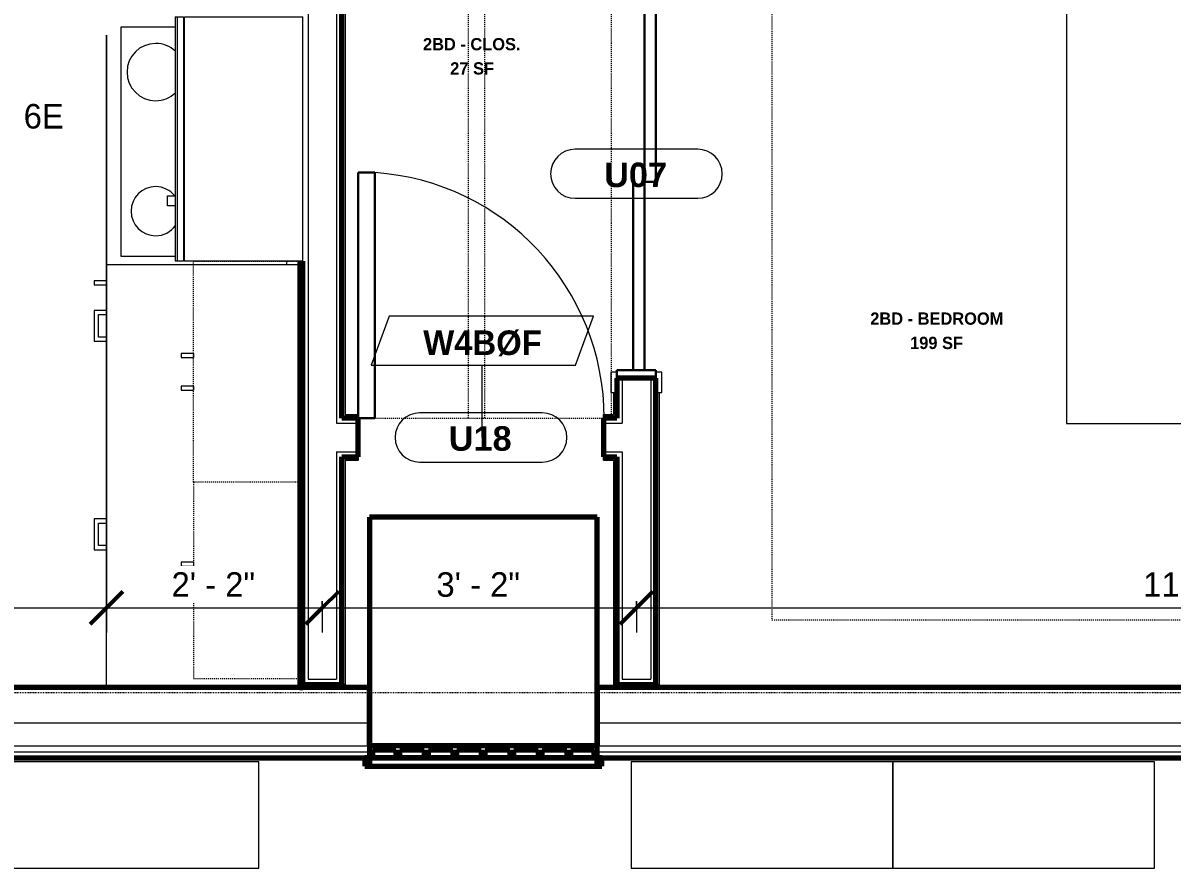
# Model space of a CAD drawing. Header units: inches. Extents: x -3862 to -1699, y -13 to 10420.
# Drawn here: x -3550.5 to -3410, y 9995.6 to 10098.9 of the extents above; entities that cross this region are included whole.
import ezdxf

# ---------------------------------------------------------------- set-up
doc = ezdxf.new("R2010")
doc.units = ezdxf.units.IN
doc.header["$MEASUREMENT"] = 0
for name, pattern in [('Dash', [0.25, 0.125, -0.125]), ('Dash 3_32_', [0.1875, 0.09375, -0.09375]), ('Double Dash 3_8_', [1, 0.375, -0.125, 0.125, -0.125, 0.125, -0.125])]:
    doc.linetypes.add(name, pattern=pattern)
for name, color, linetype, lineweight in [('0-1', 7, 'Continuous', 5), ('0-2', 50, 'Continuous', 9), ('0-3', 10, 'Double Dash 3_8_', 30), ('A-ANNO-DIMS', 211, 'Continuous', 9), ('A-ANNO-DIMS-32', 211, 'Continuous', 9), ('A-AREA-IDEN', 2, 'Continuous', 9), ('A-DETL-1', 90, 'Dash 3_32_', 18), ('A-DOOR', 31, 'Continuous', 18), ('A-DOOR-3', 31, 'Continuous', 9), ('A-DOOR-4', 31, 'Continuous', 30), ('A-DOOR-FRAM-3', 31, 'Continuous', 30), ('A-DOOR-IDEN', 31, 'Continuous', 9), ('A-GENM-1', 7, 'Continuous', 70), ('A-WALL', 113, 'Continuous', 18), ('A-WALL-1', 7, 'Continuous', 70), ('A-WALL-2', 250, 'Continuous', 18), ('A-WALL-3', 113, 'Continuous', 70), ('A-WALL-IDEN', 211, 'Continuous', 9), ('C-PROP-LINE-1', 10, 'Double Dash 3_8_', 30), ('E-ELEC-EQPM-1', 50, 'Continuous', 9), ('G-ANNO-SYMB', 111, 'Continuous', 9), ('I-FURN', 30, 'Continuous', 9), ('I-FURN-HDLN', 30, 'Dash', 9), ('Q-CASE', 31, 'Continuous', 9), ('Q-CASE-1', 31, 'Dash', 9), ('Q-CASE-HDLN', 31, 'Dash', 9), ('Q-SPCQ', 91, 'Continuous', 9)]:
    doc.layers.add(name, color=color, linetype=linetype, lineweight=lineweight)
doc.styles.add('Arial_B', font='arialbd.ttf', dxfattribs={"height": 3})
doc.styles.add('Century Gothic', font='ufonts.com_century-gothic.ttf', dxfattribs={"height": 3})
doc.styles.add('Century Gothic_B', font='GOTHICB.TTF', dxfattribs={"height": 3})
doc.styles.add('Century Gothic_B_1', font='GOTHICB.TTF', dxfattribs={"height": 1.5})
doc.dimstyles.new('OD_1__HACK_2', dxfattribs={"dimscale": 12, "dimtxt": 3.132505, "dimasz": 0.333333, "dimexe": 0.25, "dimexo": 0.166667, "dimgap": 0.041667, "dimtad": 1, "dimdec": 0, "dimzin": 3, "dimdsep": 46, "dimlunit": 4, "dimtxsty": 'Century Gothic', "dimblk1": 'OBLIQUE', "dimblk2": 'OBLIQUE', "dimsah": 1, "dimcen": 0.09, "dimdle": 0.25, "dimazin": 0, "dimtfac": 1, "dimtdec": 4, "dimtix": 1, "dimtmove": 0, "dimatfit": 3, "dimfxl": 1, "dimtvp": 1, "dimtfill": 1, "dimfrac": 2, "dimtolj": 1, "dimtzin": 0, "dimarcsym": 2})

# ---------------------------------------------------------------- blocks, each defined once
blk = doc.blocks.new('V-Series_EWC4_SPVU_RFA_2015 - 1ST FLOOR-2484708-1ST FLOOR - 2BD D - ADA TYPE B')
at = {"layer": 'A-GENM-1'}
for p, q in [((-3480.25, 10038.53), (-3508.12, 10038.53)), ((-3508.12, 10038.53), (-3508.12, 10009.09)), ((-3480.25, 10009.09), (-3480.25, 10038.53)), ((-3508.12, 10009.09), (-3508.69, 10009.09)), ((-3508.69, 10009.09), (-3508.69, 10008.09)), ((-3480.25, 10009.09), (-3508.12, 10009.09)), ((-3508.12, 10009.09), (-3508.12, 10008.09)), ((-3508.12, 10008.09), (-3508.12, 10009.09)), ((-3508.12, 10009.09), (-3507.69, 10009.09)), ((-3507.69, 10009.09), (-3507.69, 10010.09)), ((-3507.69, 10010.09), (-3504.89, 10010.09)), ((-3504.89, 10010.09), (-3504.89, 10009.09)), ((-3504.89, 10009.09), (-3504.39, 10009.09)), ((-3504.39, 10009.09), (-3504.39, 10010.09)), ((-3504.39, 10010.09), (-3501.4, 10010.09)), ((-3501.4, 10010.09), (-3501.4, 10009.09)), ((-3501.4, 10009.09), (-3500.9, 10009.09)), ((-3500.9, 10009.09), (-3500.9, 10010.09)), ((-3500.9, 10010.09), (-3497.92, 10010.09)), ((-3497.92, 10010.09), (-3497.92, 10009.09)), ((-3497.92, 10009.09), (-3497.42, 10009.09)), ((-3497.42, 10009.09), (-3497.42, 10010.09)), ((-3497.42, 10010.09), (-3494.44, 10010.09)), ((-3494.44, 10010.09), (-3494.44, 10009.09)), ((-3494.44, 10009.09), (-3493.94, 10009.09)), ((-3493.94, 10009.09), (-3493.94, 10010.09)), ((-3493.94, 10010.09), (-3490.95, 10010.09)), ((-3490.95, 10010.09), (-3490.95, 10009.09)), ((-3490.95, 10009.09), (-3490.45, 10009.09)), ((-3490.45, 10009.09), (-3490.45, 10010.09)), ((-3490.45, 10010.09), (-3487.47, 10010.09)), ((-3487.47, 10010.09), (-3487.47, 10009.09)), ((-3487.47, 10009.09), (-3486.97, 10009.09)), ((-3486.97, 10009.09), (-3486.97, 10010.09)), ((-3486.97, 10010.09), (-3483.98, 10010.09)), ((-3483.98, 10010.09), (-3483.98, 10009.09)), ((-3483.98, 10009.09), (-3483.48, 10009.09)), ((-3483.48, 10009.09), (-3483.48, 10010.09)), ((-3483.48, 10010.09), (-3480.69, 10010.09)), ((-3480.69, 10010.09), (-3480.69, 10009.09)), ((-3480.69, 10009.09), (-3480.25, 10009.09)), ((-3480.25, 10008.09), (-3480.25, 10009.09)), ((-3479.69, 10009.09), (-3480.25, 10009.09)), ((-3480.25, 10009.09), (-3480.25, 10008.09)), ((-3479.69, 10008.09), (-3479.69, 10009.09)), ((-3508.69, 10008.09), (-3508.12, 10008.09)), ((-3508.12, 10008.09), (-3480.25, 10008.09)), ((-3480.25, 10008.09), (-3479.69, 10008.09))]:
    blk.add_line(p, q, dxfattribs=at)
blk = doc.blocks.new('262400 - Switchboards and Panelboards - Electric Panel - Generic - 262400 - Switchboards and Panelboards - Electric Panel - Generic-2842581-1ST FLOOR - 2BD D - ADA TYPE B')
at = {"layer": 'E-ELEC-EQPM-1'}
for p, q in [((32, 13), (0, 13)), ((0, 13), (0, 0)), ((32, 0), (32, 13)), ((0, 0), (32, 0))]:
    blk.add_line(p, q, dxfattribs=at)
blk = doc.blocks.new('Family - ___-2835903-1ST FLOOR - 2BD D - ADA TYPE B')
at = {"layer": 'C-PROP-LINE-1'}
blk.add_line((-3335.72, 10009.09), (-3831.82, 10009.09), dxfattribs=at)
blk = doc.blocks.new('CTR - 1st Phase - Shell_rvt-1-1ST FLOOR - 2BD D - ADA TYPE B')
at = {"layer": 'A-WALL-1'}
for p, q in [((-3508.12, 10017.71), (-3770.72, 10017.71)), ((-3508.12, 10010.59), (-3508.12, 10017.71)), ((-3405.42, 10017.71), (-3480.25, 10017.71)), ((-3480.25, 10017.71), (-3480.25, 10010.59)), ((-3480.25, 10010.59), (-3508.12, 10010.59)), ((-3681.65, 10009.09), (-3405.42, 10009.09))]:
    blk.add_line(p, q, dxfattribs=at)
at = {"layer": 'A-WALL-2'}
for p, q in [((-3769.22, 10013.4), (-3508.12, 10013.4)), ((-3480.25, 10013.4), (-3406.92, 10013.4)), ((-3769.22, 10010.59), (-3508.12, 10010.59)), ((-3480.25, 10010.59), (-3406.92, 10010.59)), ((-3769.97, 10009.84), (-3406.17, 10009.84))]:
    blk.add_line(p, q, dxfattribs=at)
at = {"layer": '0-2'}
blk.add_blockref('V-Series_EWC4_SPVU_RFA_2015 - 1ST FLOOR-2484708-1ST FLOOR - 2BD D - ADA TYPE B', (0, 0), dxfattribs=at)
at = {"layer": '0-2', "rotation": 180}
for p in [(-3521.62, 10008.64), (-3444.12, 10008.64), (-3412.12, 10008.64)]:
    blk.add_blockref('262400 - Switchboards and Panelboards - Electric Panel - Generic - 262400 - Switchboards and Panelboards - Electric Panel - Generic-2842581-1ST FLOOR - 2BD D - ADA TYPE B', p, dxfattribs=at)
at = {"layer": '0-3'}
blk.add_blockref('Family - ___-2835903-1ST FLOOR - 2BD D - ADA TYPE B', (0, 0), dxfattribs=at)
blk = doc.blocks.new('Basic Wall _ INT - W4BØF - _5_8 GYP - 2X4 WOOD_BATT_ - 5_8 GYP_ - ___-2683473-1ST FLOOR - 2BD D - ADA TYPE B')
at = {"layer": 'A-WALL'}
for p, q in [((-3516.66, 10165.37), (-3516.66, 10129.67)), ((-3516.37, 10165.79), (-3516.37, 10129.67)), ((-3516.66, 10069.79), (-3516.66, 10069.42))]:
    blk.add_line(p, q, dxfattribs=at)
blk = doc.blocks.new('Basic Wall _ INT - W4BØF - _5_8 GYP - 2X4 WOOD_BATT_ - 5_8 GYP_ - ___-2683472-1ST FLOOR - 2BD D - ADA TYPE B')
at = {"layer": 'A-WALL'}
for p, q in [((-3511.37, 10050.64), (-3511.37, 10165.79)), ((-3511.09, 10165.37), (-3511.09, 10051.05)), ((-3511.37, 10018.09), (-3511.37, 10045.89)), ((-3511.09, 10045.48), (-3511.09, 10018.09)), ((-3511.46, 10018.09), (-3511.5, 10018.09)), ((-3511.37, 10018.09), (-3511.46, 10018.09)), ((-3511.09, 10018.09), (-3511.37, 10018.09))]:
    blk.add_line(p, q, dxfattribs=at)
blk = doc.blocks.new('Basic Wall _ INT - W4BØF - _5_8 GYP - 2X4 WOOD_BATT_ - 5_8 GYP_ - ___-2683481-1ST FLOOR - 2BD D - ADA TYPE B')
at = {"layer": 'A-WALL'}
for p, q in [((-3478.26, 10175.37), (-3478.26, 10170.95)), ((-3477.97, 10175.49), (-3477.97, 10170.54)), ((-3478.26, 10165.37), (-3478.26, 10163.74)), ((-3477.97, 10165.79), (-3477.97, 10163.74)), ((-3478.26, 10110.24), (-3478.26, 10107.24)), ((-3477.97, 10110.24), (-3477.97, 10107.24)), ((-3478.26, 10053.74), (-3478.26, 10051.05)), ((-3477.97, 10053.74), (-3477.97, 10050.64)), ((-3477.97, 10045.89), (-3477.97, 10018.09)), ((-3478.26, 10045.48), (-3478.26, 10018.09)), ((-3477.97, 10018.09), (-3478.26, 10018.09)), ((-3477.89, 10018.09), (-3477.97, 10018.09)), ((-3477.85, 10018.09), (-3477.89, 10018.09))]:
    blk.add_line(p, q, dxfattribs=at)
at = {"layer": 'A-WALL', "flags": 128}
for points in [[(-3478.26, 10175.37), (-3478.14, 10175.42), (-3478.05, 10175.46), (-3477.99, 10175.49), (-3477.97, 10175.49)], [(-3477.97, 10175.49), (-3477.97, 10175.49), (-3477.96, 10175.5), (-3477.95, 10175.5), (-3477.93, 10175.51), (-3477.91, 10175.52), (-3477.89, 10175.53)]]:
    blk.add_lwpolyline(points, dxfattribs=at)
blk = doc.blocks.new('Basic Wall _ INT - W4BØF - _5_8 GYP - 2X4 WOOD_BATT_ - 5_8 GYP_ - ___-2683480-1ST FLOOR - 2BD D - ADA TYPE B')
at = {"layer": 'A-WALL'}
for p, q in [((-3472.69, 10177.68), (-3472.69, 10163.74)), ((-3472.97, 10163.74), (-3472.97, 10177.56)), ((-3472.97, 10107.24), (-3472.97, 10110.24)), ((-3472.69, 10110.24), (-3472.69, 10107.24)), ((-3472.97, 10018.09), (-3472.97, 10053.74)), ((-3472.69, 10053.74), (-3472.69, 10018.09)), ((-3473.06, 10018.09), (-3473.1, 10018.09)), ((-3472.97, 10018.09), (-3473.06, 10018.09)), ((-3472.69, 10018.09), (-3472.97, 10018.09))]:
    blk.add_line(p, q, dxfattribs=at)
at = {"layer": 'A-WALL', "flags": 128}
for points in [[(-3472.97, 10177.56), (-3472.95, 10177.57), (-3472.9, 10177.6), (-3472.8, 10177.63), (-3472.69, 10177.68)], [(-3473.06, 10177.53), (-3473.03, 10177.54), (-3473.01, 10177.55), (-3473, 10177.55), (-3472.98, 10177.56), (-3472.98, 10177.56), (-3472.97, 10177.56)]]:
    blk.add_lwpolyline(points, dxfattribs=at)
blk = doc.blocks.new('Basic Wall _ INT - W4BØF - _5_8 GYP - 2X4 WOOD_BATT_ - 5_8 GYP_ - ___-2683483-1ST FLOOR - 2BD D - ADA TYPE B')
at = {"layer": 'A-WALL'}
for p, q in [((-3511.5, 10045.76), (-3509.47, 10045.76)), ((-3509.47, 10045.89), (-3509.47, 10045.85)), ((-3509.47, 10045.85), (-3509.47, 10045.76)), ((-3509.47, 10045.76), (-3509.47, 10045.48)), ((-3479.47, 10045.85), (-3479.47, 10045.89)), ((-3479.47, 10045.76), (-3479.47, 10045.85)), ((-3479.47, 10045.76), (-3477.85, 10045.76)), ((-3479.47, 10045.48), (-3479.47, 10045.76)), ((-3511.09, 10045.48), (-3509.47, 10045.48)), ((-3479.47, 10045.48), (-3478.26, 10045.48))]:
    blk.add_line(p, q, dxfattribs=at)
blk = doc.blocks.new('Basic Wall _ INT - W4BØF - _5_8 GYP - 2X4 WOOD_BATT_ - 5_8 GYP_ - ___-2683482-1ST FLOOR - 2BD D - ADA TYPE B')
at = {"layer": 'A-WALL'}
for p, q in [((-3509.47, 10050.76), (-3511.5, 10050.76)), ((-3511.09, 10051.05), (-3509.47, 10051.05)), ((-3509.47, 10051.05), (-3509.47, 10050.76)), ((-3509.47, 10050.76), (-3509.47, 10050.68)), ((-3509.47, 10050.68), (-3509.47, 10050.64)), ((-3479.47, 10050.76), (-3479.47, 10051.05)), ((-3479.47, 10051.05), (-3478.26, 10051.05)), ((-3477.85, 10050.76), (-3479.47, 10050.76)), ((-3479.47, 10050.68), (-3479.47, 10050.76)), ((-3479.47, 10050.64), (-3479.47, 10050.68))]:
    blk.add_line(p, q, dxfattribs=at)
blk = doc.blocks.new('SWING - SINGLE - FLUSH - 30_ x 70_ - MAGIC PAK DOOR - ACOUSTICAL SEAL - IN CLOSET-3199408-1ST FLOOR - 2BD D - ADA TYPE B')
at = {"layer": 'A-DOOR-3'}
blk.add_arc((15, -2.375), 30.067, 180, 266.18593, dxfattribs=at)
at = {"layer": 'A-DOOR-4'}
for p, q in [((13, -2.375), (13, -32.375)), ((15, -2.375), (13, -2.375)), ((15, -2.375), (15, -32.375)), ((15, -32.375), (13, -32.375))]:
    blk.add_line(p, q, dxfattribs=at)
blk = doc.blocks.new('OD_CW_Closet - OD_CW_Closet-1943764-1ST FLOOR - 2BD D - ADA TYPE B')
at = {"layer": 'Q-CASE-HDLN'}
for p, q in [((118.12, 24), (0.74, 24)), ((0.74, 24), (0.74, -9)), ((118.12, -9), (118.12, 24)), ((0.74, 8.5), (118.12, 8.5)), ((0.74, 6.5), (118.12, 6.5)), ((0.74, -9), (118.12, -9))]:
    blk.add_line(p, q, dxfattribs=at)
blk = doc.blocks.new('Range - 24_ x 30_-2320547-1ST FLOOR - 2BD D - ADA TYPE B')
at = {"layer": 'Q-SPCQ'}
blk.add_line((29.63, 22), (30, 22), dxfattribs=at)
for centre, radius, start, end in [((6.5, 6), 3.5, 81.0228, 98.9772), ((6.5, 6), 3.5, 136.4318, 180), ((6.5, 6), 3.5, 360, 43.5294), ((23.5, 6), 3, 128.5714, 180), ((23.5, 6), 3, 360, 53.8773), ((6.5, 6), 3.5, 180, 0), ((23.5, 6), 3, 180, 360)]:
    blk.add_arc(centre, radius, start, end, dxfattribs=at)
blk = doc.blocks.new('SLIDING - FLUSH - 4-0 x 6-8-3203584-1ST FLOOR - 2BD D - ADA TYPE B')
at = {"layer": 'A-DOOR-3'}
for p, q in [((-24.25, 3), (-26.75, 3)), ((-26.75, 3), (-26.75, 2.25)), ((-24.25, 2.25), (-24.25, 3)), ((24.25, 3), (24.25, 2.25)), ((26.75, 3), (24.25, 3)), ((26.75, 2.25), (26.75, 3)), ((-26.75, 2.25), (-24.25, 2.25)), ((24.25, 2.25), (26.75, 2.25)), ((-24.25, -2.5), (-26.75, -2.5)), ((-26.75, -2.5), (-26.75, -3.25)), ((-24.25, -3.25), (-24.25, -2.5)), ((26.75, -2.5), (24.25, -2.5)), ((24.25, -2.5), (24.25, -3.25)), ((26.75, -3.25), (26.75, -2.5)), ((-26.75, -3.25), (-24.25, -3.25)), ((24.25, -3.25), (26.75, -3.25))]:
    blk.add_line(p, q, dxfattribs=at)
at = {"layer": 'A-DOOR-4'}
for p, q in [((1, 2.25), (-24, 2.25)), ((-24, 2.25), (-24, 0.87)), ((1, 0.87), (1, 2.25)), ((-24, 0.87), (1, 0.87)), ((24, 0.87), (-1, 0.87)), ((-1, 0.87), (-1, -0.5)), ((24, -0.5), (24, 0.87)), ((-1, -0.5), (24, -0.5))]:
    blk.add_line(p, q, dxfattribs=at)
at = {"layer": 'A-DOOR-FRAM-3'}
for p, q in [((-24, 2.25), (-25, 2.25)), ((-25, 2.25), (-25, -2.5)), ((-24, -2.5), (-24, 2.25)), ((25, 2.25), (24, 2.25)), ((24, 2.25), (24, -2.5)), ((25, -2.5), (25, 2.25)), ((-25, -2.5), (-24, -2.5)), ((24, -2.5), (25, -2.5))]:
    blk.add_line(p, q, dxfattribs=at)
blk = doc.blocks.new('Bed-Standard - King 78_ x 80_-1242963-1ST FLOOR - 2BD D - ADA TYPE B')
at = {"layer": 'I-FURN'}
for p, q in [((-28.31, 38.12), (-28.31, -41.8)), ((49.69, -41.8), (49.69, 38.12)), ((-25.31, 36.2), (-25.31, 24.2)), ((-25.31, 36.2), (46.69, 36.2)), ((46.69, 36.2), (46.69, 24.2)), ((49.69, 24.2), (-28.31, 17.63)), ((-25.31, 24.2), (46.69, 24.2)), ((-28.31, -41.8), (49.69, -41.8))]:
    blk.add_line(p, q, dxfattribs=at)
at = {"layer": 'I-FURN-HDLN'}
for p, q in [((-64.31, 38.12), (-64.31, -77.8)), ((73.69, -77.8), (73.69, 38.12)), ((-64.31, -77.8), (73.69, -77.8))]:
    blk.add_line(p, q, dxfattribs=at)
blk = doc.blocks.new('Single Door 1 Drawer 211 - 211 Base Cabinet Single Door1 Drawer 15_-2709781-1ST FLOOR - 2BD D - ADA TYPE B')
at = {"layer": 'Q-CASE'}
for p, q in [((-1.89, 25.5), (-5.64, 25.5)), ((-5.64, 25.5), (-5.64, 24)), ((-1.89, 24), (-1.89, 25.5)), ((1.73, 25.5), (1.24, 25.5)), ((1.24, 25.5), (1.24, 24)), ((1.73, 24), (1.73, 25.5)), ((-5.14, 24), (-5.14, 25)), ((-5.14, 25), (-2.39, 25)), ((-2.39, 25), (-2.39, 24))]:
    blk.add_line(p, q, dxfattribs=at)
blk = doc.blocks.new('300 Series Wall Hung Cabinet_302 - 24_ X 36_-2573584-1ST FLOOR - 2BD D - ADA TYPE B')
at = {"layer": 'Q-CASE'}
for p, q in [((-2.25, -13.19), (-1.76, -13.19)), ((-2.25, -13.19), (-2.25, -14.69)), ((-1.76, -14.69), (-1.76, -13.19)), ((1.75, -13.19), (2.24, -13.19)), ((1.75, -13.19), (1.75, -14.69)), ((2.24, -14.69), (2.24, -13.19)), ((-2.25, -14.69), (-1.76, -14.69)), ((1.75, -14.69), (2.24, -14.69))]:
    blk.add_line(p, q, dxfattribs=at)
at = {"layer": 'Q-CASE-1'}
for p, q in [((12, -0.19), (-12, -0.19)), ((-12, -0.19), (-12, -13.19)), ((12, -13.19), (12, -0.19)), ((-12, -13.19), (12, -13.19))]:
    blk.add_line(p, q, dxfattribs=at)
blk = doc.blocks.new('Base Cabinet 3 Drawer 230 - Base Cabinet 3 Drawer 230 36_-2567957-1ST FLOOR - 2BD D - ADA TYPE B')
at = {"layer": 'Q-CASE'}
for p, q in [((-1.14, -24), (-1.14, -25.5)), ((-0.64, -25), (-0.64, -24)), ((2.11, -25), (-0.64, -25)), ((2.11, -24), (2.11, -25)), ((2.61, -25.5), (2.61, -24)), ((-1.14, -25.5), (2.61, -25.5))]:
    blk.add_line(p, q, dxfattribs=at)
blk = doc.blocks.new('300 Series Wall Hung Cabinet_302 - 27_ X 36_-2605031-1ST FLOOR - 2BD D - ADA TYPE B')
at = {"layer": 'Q-CASE'}
for p, q in [((-1.76, 14.69), (-2.25, 14.69)), ((-2.25, 14.69), (-2.25, 13.19)), ((-1.76, 13.19), (-1.76, 14.69)), ((2.24, 14.69), (1.75, 14.69)), ((1.75, 14.69), (1.75, 13.19)), ((2.24, 13.19), (2.24, 14.69)), ((-1.76, 13.19), (-2.25, 13.19)), ((2.24, 13.19), (1.75, 13.19))]:
    blk.add_line(p, q, dxfattribs=at)
at = {"layer": 'Q-CASE-1'}
for p, q in [((-13.5, 0.19), (-13.5, 13.19)), ((-13.5, 13.19), (13.5, 13.19)), ((13.5, 13.19), (13.5, 0.19)), ((13.5, 0.19), (-13.5, 0.19))]:
    blk.add_line(p, q, dxfattribs=at)
blk = doc.blocks.new('30quot_MicrowaveVent_11166 - 70cm miele oven-2322118-1ST FLOOR - 2BD D - ADA TYPE B')
at = {"layer": 'Q-CASE'}
for p, q in [((-14.2, -14.49), (-14.2, 0)), ((15.68, 0), (-14.2, 0)), ((15.68, 0), (15.68, -14.49)), ((15.68, -14.49), (-14.2, -14.49)), ((-14.2, -14.61), (15.68, -14.61)), ((-14.2, -15.39), (-14.2, -14.61)), ((-14.2, -15.6), (-14.2, -15.39)), ((-14.2, -15.39), (15.68, -15.39)), ((15.68, -14.61), (15.68, -15.39)), ((15.68, -15.39), (15.68, -15.6)), ((-14.2, -15.6), (15.68, -15.6)), ((7.69, -16.55), (7.69, -15.63)), ((7.69, -16.6), (8.88, -16.6)), ((8.88, -15.63), (8.88, -16.55))]:
    blk.add_line(p, q, dxfattribs=at)
blk = doc.blocks.new('DIMBLOCK31-1ST FLOOR - 2BD D - ADA TYPE B')
at = {"layer": 'A-ANNO-DIMS-32'}
for p, q in [((-3540.25, 10097.42), (-3540.25, 10024.44)), ((-3540.25, 10027.44), (-3540.25, 10097.42)), ((-3584.25, 10051.71), (-3584.25, 10024.44)), ((-3584.25, 10027.44), (-3584.25, 10051.71)), ((-3584.25, 10027.44), (-3540.25, 10027.44))]:
    blk.add_line(p, q, dxfattribs=at)
at = {"layer": 'A-ANNO-DIMS-32', "lineweight": 50}
for p, q in [((-3584.25, 10027.44), (-3582.25, 10029.44)), ((-3540.25, 10027.44), (-3538.25, 10029.44)), ((-3584.25, 10027.44), (-3586.25, 10025.44)), ((-3540.25, 10027.44), (-3542.25, 10025.44))]:
    blk.add_line(p, q, dxfattribs=at)
at = {"layer": 'A-ANNO-DIMS-32', "color": 0, "insert": (-3567.49, 10031.79), "char_height": 3, "width": 12.5897, "attachment_point": 1, "line_spacing_factor": 0.984502, "style": 'Century Gothic', "bg_fill": 3, "box_fill_scale": 1.25, "bg_fill_color": 256, "bg_fill_true_color": 13158600, "bg_fill_transparency": 0}
blk.add_mtext('3\' - 8"', dxfattribs=at)
blk = doc.blocks.new('_Oblique')
at = {"color": 0, "linetype": 'ByBlock', "lineweight": -2}
blk.add_line((-0.5, -0.5), (0.5, 0.5), dxfattribs=at)
blk = doc.blocks.new('DIMBLOCK32-1ST FLOOR - 2BD D - ADA TYPE B')
at = {"layer": 'A-ANNO-DIMS-32'}
for p, q in [((-3540.25, 10097.42), (-3540.25, 10024.44)), ((-3540.25, 10027.44), (-3540.25, 10097.42)), ((-3540.25, 10027.44), (-3513.87, 10027.44)), ((-3513.87, 10028.27), (-3513.87, 10024.44)), ((-3513.87, 10027.44), (-3513.87, 10028.27))]:
    blk.add_line(p, q, dxfattribs=at)
at = {"layer": 'A-ANNO-DIMS-32', "lineweight": 50}
for p, q in [((-3540.25, 10027.44), (-3538.25, 10029.44)), ((-3513.87, 10027.44), (-3511.87, 10029.44)), ((-3540.25, 10027.44), (-3542.25, 10025.44)), ((-3513.87, 10027.44), (-3515.87, 10025.44))]:
    blk.add_line(p, q, dxfattribs=at)
at = {"layer": 'A-ANNO-DIMS-32', "color": 0, "insert": (-3532.31, 10031.79), "char_height": 3, "width": 12.5897, "attachment_point": 1, "line_spacing_factor": 0.984502, "style": 'Century Gothic', "bg_fill": 3, "box_fill_scale": 1.25, "bg_fill_color": 256, "bg_fill_true_color": 13158600, "bg_fill_transparency": 0}
blk.add_mtext('2\' - 2"', dxfattribs=at)
blk = doc.blocks.new('DIMBLOCK33-1ST FLOOR - 2BD D - ADA TYPE B')
at = {"layer": 'A-ANNO-DIMS-32', "lineweight": 50}
for p, q in [((-3513.87, 10027.44), (-3511.87, 10029.44)), ((-3475.47, 10027.44), (-3473.47, 10029.44)), ((-3513.87, 10027.44), (-3515.87, 10025.44)), ((-3475.47, 10027.44), (-3477.47, 10025.44))]:
    blk.add_line(p, q, dxfattribs=at)
at = {"layer": 'A-ANNO-DIMS-32'}
for p, q in [((-3513.87, 10028.27), (-3513.87, 10024.44)), ((-3513.87, 10027.44), (-3513.87, 10028.27)), ((-3513.87, 10027.44), (-3475.47, 10027.44)), ((-3475.47, 10028.27), (-3475.47, 10024.44)), ((-3475.47, 10027.44), (-3475.47, 10028.27))]:
    blk.add_line(p, q, dxfattribs=at)
at = {"layer": 'A-ANNO-DIMS-32', "color": 0, "insert": (-3499.92, 10031.79), "char_height": 3, "width": 12.5897, "attachment_point": 1, "line_spacing_factor": 0.984502, "style": 'Century Gothic', "bg_fill": 3, "box_fill_scale": 1.25, "bg_fill_color": 256, "bg_fill_true_color": 13158600, "bg_fill_transparency": 0}
blk.add_mtext('3\' - 2"', dxfattribs=at)
blk = doc.blocks.new('DIMBLOCK34-1ST FLOOR - 2BD D - ADA TYPE B')
at = {"layer": 'A-ANNO-DIMS-32', "lineweight": 50}
for p, q in [((-3475.47, 10027.44), (-3473.47, 10029.44)), ((-3338.72, 10027.44), (-3336.72, 10029.44)), ((-3475.47, 10027.44), (-3477.47, 10025.44)), ((-3338.72, 10027.44), (-3340.72, 10025.44))]:
    blk.add_line(p, q, dxfattribs=at)
at = {"layer": 'A-ANNO-DIMS-32'}
for p, q in [((-3475.47, 10028.27), (-3475.47, 10024.44)), ((-3475.47, 10027.44), (-3475.47, 10028.27)), ((-3475.47, 10027.44), (-3335.72, 10027.44)), ((-3338.72, 10028.27), (-3338.72, 10024.44)), ((-3338.72, 10027.44), (-3338.72, 10028.27))]:
    blk.add_line(p, q, dxfattribs=at)
at = {"layer": 'A-ANNO-DIMS-32', "color": 0, "insert": (-3413.51, 10031.79), "char_height": 3, "width": 15.394, "attachment_point": 1, "line_spacing_factor": 0.984502, "style": 'Century Gothic', "bg_fill": 3, "box_fill_scale": 1.25, "bg_fill_color": 256, "bg_fill_true_color": 13158600, "bg_fill_transparency": 0}
blk.add_mtext('11\' - 5"', dxfattribs=at)
blk = doc.blocks.new('Door Tag - Type Mark-2601225-1ST FLOOR - 2BD D - ADA TYPE B')
at = {"layer": 'A-DOOR-IDEN'}
for p, q in [((0.234375, 0.09375), (-0.234375, 0.09375)), ((-0.234375, -0.09375), (0.234375, -0.09375))]:
    blk.add_line(p, q, dxfattribs=at)
for centre, start, end in [((-0.234375, 0), 90, 270), ((0.234375, 0), 270, 90)]:
    blk.add_arc(centre, 0.09375, start, end, dxfattribs=at)
blk = doc.blocks.new('Wall Tag - ONE-2663183-1ST FLOOR - 2BD D - ADA TYPE B')
at = {"layer": 'A-WALL-IDEN'}
for p, q in [((-0.3561, 0.0937), (-0.4244, -0.0937)), ((0.4244, 0.0937), (-0.3561, 0.0937)), ((0.3561, -0.0937), (0.4244, 0.0937)), ((-0.4244, -0.0937), (0.3561, -0.0937))]:
    blk.add_line(p, q, dxfattribs=at)

msp = doc.modelspace()

# ---------------------------------------------------------------- linework, layer by layer
at = {"layer": 'A-DETL-1'}
msp.add_line((-3823.82, 10017.09), (-3338.72, 10017.09), dxfattribs=at)
at = {"layer": 'A-WALL'}
for p, q in [((-3515.62, 10166.41), (-3515.62, 10018.71)), ((-3512.12, 10166.41), (-3512.12, 10050.01)), ((-3538.5, 10098.42), (-3538.5, 10070.42)), ((-3531.85, 10098.42), (-3538.5, 10098.42)), ((-3530.74, 10098.42), (-3530.86, 10098.42)), ((-3538.5, 10070.42), (-3531.85, 10070.42)), ((-3530.86, 10070.42), (-3530.74, 10070.42)), ((-3540.25, 10069.42), (-3516.62, 10069.42)), ((-3540.25, 10017.71), (-3540.25, 10069.42)), ((-3477.22, 10055.49), (-3477.22, 10050.01)), ((-3473.72, 10055.49), (-3473.72, 10018.71)), ((-3512.12, 10050.01), (-3509.47, 10050.01)), ((-3479.47, 10050.01), (-3477.22, 10050.01)), ((-3512.12, 10046.51), (-3512.12, 10018.71)), ((-3512.12, 10046.51), (-3509.47, 10046.51)), ((-3479.47, 10046.51), (-3477.22, 10046.51)), ((-3477.22, 10046.51), (-3477.22, 10018.71)), ((-3515.62, 10018.71), (-3512.12, 10018.71)), ((-3477.22, 10018.71), (-3473.72, 10018.71))]:
    msp.add_line(p, q, dxfattribs=at)
at = {"layer": 'A-WALL-3'}
for p, q in [((-3511.5, 10050.64), (-3511.5, 10165.79)), ((-3516.62, 10069.79), (-3516.62, 10017.71)), ((-3516.25, 10017.71), (-3516.25, 10069.79)), ((-3473.1, 10055.49), (-3477.85, 10055.49)), ((-3477.85, 10055.49), (-3477.85, 10050.64)), ((-3473.1, 10018.09), (-3473.1, 10055.49)), ((-3509.47, 10050.64), (-3511.5, 10050.64)), ((-3509.47, 10045.89), (-3509.47, 10050.64)), ((-3477.85, 10050.64), (-3479.47, 10050.64)), ((-3479.47, 10050.64), (-3479.47, 10045.89)), ((-3511.5, 10018.09), (-3511.5, 10045.89)), ((-3511.5, 10045.89), (-3509.47, 10045.89)), ((-3479.47, 10045.89), (-3477.85, 10045.89)), ((-3477.85, 10045.89), (-3477.85, 10018.09)), ((-3516.62, 10017.71), (-3516.25, 10017.71)), ((-3516.25, 10018.09), (-3511.5, 10018.09)), ((-3477.85, 10018.09), (-3473.1, 10018.09))]:
    msp.add_line(p, q, dxfattribs=at)
at = {"layer": 'A-WALL-IDEN'}
msp.add_line((-3494.31, 10048.26), (-3494.31, 10057.09), dxfattribs=at)

# ---------------------------------------------------------------- block references
at = {"layer": '0-1'}
msp.add_blockref('CTR - 1st Phase - Shell_rvt-1-1ST FLOOR - 2BD D - ADA TYPE B', (0, 0), dxfattribs=at)
at = {"layer": 'A-DOOR'}
for name, p, rotation in [('SLIDING - FLUSH - 4-0 x 6-8-3203584-1ST FLOOR - 2BD D - ADA TYPE B', (-3475.35, 10080.49), 270.0000000000038), ('SWING - SINGLE - FLUSH - 30_ x 70_ - MAGIC PAK DOOR - ACOUSTICAL SEAL - IN CLOSET-3199408-1ST FLOOR - 2BD D - ADA TYPE B', (-3494.47, 10048.26), 180)]:
    msp.add_blockref(name, p, dxfattribs=dict(at, rotation=rotation))
at = {"layer": 'A-DOOR-IDEN', "xscale": 31.99999999999999, "yscale": 31.99999999999999, "zscale": 31.99999999999999}
for p in [(-3475.47, 10080.49), (-3494.47, 10048.26)]:
    msp.add_blockref('Door Tag - Type Mark-2601225-1ST FLOOR - 2BD D - ADA TYPE B', p, dxfattribs=at)
at = {"layer": 'A-WALL'}
for name in ['Basic Wall _ INT - W4BØF - _5_8 GYP - 2X4 WOOD_BATT_ - 5_8 GYP_ - ___-2683480-1ST FLOOR - 2BD D - ADA TYPE B', 'Basic Wall _ INT - W4BØF - _5_8 GYP - 2X4 WOOD_BATT_ - 5_8 GYP_ - ___-2683481-1ST FLOOR - 2BD D - ADA TYPE B', 'Basic Wall _ INT - W4BØF - _5_8 GYP - 2X4 WOOD_BATT_ - 5_8 GYP_ - ___-2683473-1ST FLOOR - 2BD D - ADA TYPE B', 'Basic Wall _ INT - W4BØF - _5_8 GYP - 2X4 WOOD_BATT_ - 5_8 GYP_ - ___-2683472-1ST FLOOR - 2BD D - ADA TYPE B', 'Basic Wall _ INT - W4BØF - _5_8 GYP - 2X4 WOOD_BATT_ - 5_8 GYP_ - ___-2683482-1ST FLOOR - 2BD D - ADA TYPE B', 'Basic Wall _ INT - W4BØF - _5_8 GYP - 2X4 WOOD_BATT_ - 5_8 GYP_ - ___-2683483-1ST FLOOR - 2BD D - ADA TYPE B']:
    msp.add_blockref(name, (0, 0), dxfattribs=at)
at = {"layer": 'A-WALL-IDEN', "xscale": 31.99999999999999, "yscale": 31.99999999999999, "zscale": 31.99999999999999}
msp.add_blockref('Wall Tag - ONE-2663183-1ST FLOOR - 2BD D - ADA TYPE B', (-3494.31, 10060.09), dxfattribs=at)
at = {"layer": 'I-FURN', "rotation": 269.9999999999673}
msp.add_blockref('Bed-Standard - King 78_ x 80_-1242963-1ST FLOOR - 2BD D - ADA TYPE B', (-3381.09, 10099.67), dxfattribs=at)
at = {"layer": 'Q-CASE'}
for name, p, rotation in [('OD_CW_Closet - OD_CW_Closet-1943764-1ST FLOOR - 2BD D - ADA TYPE B', (-3487.5, 10049.9), 90.00000000000445), ('30quot_MicrowaveVent_11166 - 70cm miele oven-2322118-1ST FLOOR - 2BD D - ADA TYPE B', (-3516.25, 10085.47), 269.9999999999997), ('300 Series Wall Hung Cabinet_302 - 27_ X 36_-2605031-1ST FLOOR - 2BD D - ADA TYPE B', (-3516.44, 10056.29), 90), ('Single Door 1 Drawer 211 - 211 Base Cabinet Single Door1 Drawer 15_-2709781-1ST FLOOR - 2BD D - ADA TYPE B', (-3516.25, 10065.68), 90.0000000000151), ('300 Series Wall Hung Cabinet_302 - 24_ X 36_-2573584-1ST FLOOR - 2BD D - ADA TYPE B', (-3516.44, 10030.79), 270), ('Base Cabinet 3 Drawer 230 - Base Cabinet 3 Drawer 230 36_-2567957-1ST FLOOR - 2BD D - ADA TYPE B', (-3516.25, 10037.16), 269.9999999999994)]:
    msp.add_blockref(name, p, dxfattribs=dict(at, rotation=rotation))
at = {"layer": 'Q-SPCQ', "rotation": 269.9999999999992}
msp.add_blockref('Range - 24_ x 30_-2320547-1ST FLOOR - 2BD D - ADA TYPE B', (-3540.25, 10099.42), dxfattribs=at)

# ---------------------------------------------------------------- texts
at = {"layer": 'A-AREA-IDEN', "char_height": 1.5, "attachment_point": 1, "style": 'Century Gothic_B_1'}
for s, insert, width in [('2BD - CLOS.', (-3501.56, 10097.08), 13.837), ('27 SF', (-3498.23, 10094.12), 5.757), ('2BD - BEDROOM', (-3446.87, 10063.54), 18.887), ('199 SF', (-3442, 10060.57), 7.07)]:
    msp.add_mtext(s, dxfattribs=dict(at, insert=insert, width=width))
at = {"layer": 'A-DOOR-IDEN', "char_height": 3, "width": 9.393, "attachment_point": 1, "style": 'Arial_B'}
for s, insert in [('U07', (-3479.41, 10081.86)), ('U18', (-3498.41, 10049.64))]:
    msp.add_mtext(s, dxfattribs=dict(at, insert=insert))
at = {"layer": 'A-WALL-IDEN', "insert": (-3501.53, 10061.34), "char_height": 3, "width": 17.372, "attachment_point": 1, "style": 'Century Gothic_B'}
msp.add_mtext('W4BØF', dxfattribs=at)
at = {"layer": 'G-ANNO-SYMB', "insert": (-3550.39, 10089.02), "char_height": 3, "width": 5.555, "attachment_point": 1, "style": 'Century Gothic'}
msp.add_mtext('6E', dxfattribs=at)

# ---------------------------------------------------------------- next in the draw order: dimensions: what is measured, and where the dimension line sits
at = {"layer": 'A-ANNO-DIMS'}
dim = msp.add_linear_dim(base=(-3540.25, 10027.44), p1=(-3584.25, 10053.71), p2=(-3540.25, 10099.42), dimstyle='OD_1__HACK_2', override={"dimpost": '<>', "dimfxl": 63.441807}, dxfattribs=at)
dim.commit()
dim.dimension.update_dxf_attribs({"geometry": 'DIMBLOCK31-1ST FLOOR - 2BD D - ADA TYPE B', "text_midpoint": (-3562.25, 10029.52)})

# ---------------------------------------------------------------- next in the draw order: dimensions: what is measured, and where the dimension line sits
dim = msp.add_linear_dim(base=(-3513.87, 10027.44), p1=(-3540.25, 10099.42), p2=(-3513.87, 10030.27), dimstyle='OD_1__HACK_2', override={"dimpost": '<>', "dimfxl": 74.007873}, dxfattribs=at)
dim.commit()
dim.dimension.update_dxf_attribs({"geometry": 'DIMBLOCK32-1ST FLOOR - 2BD D - ADA TYPE B', "text_midpoint": (-3527.06, 10029.48)})

# ---------------------------------------------------------------- next in the draw order: dimensions: what is measured, and where the dimension line sits
dim = msp.add_linear_dim(base=(-3475.47, 10027.44), p1=(-3513.87, 10030.27), p2=(-3475.47, 10030.27), dimstyle='OD_1__HACK_2', override={"dimpost": '<>', "dimfxl": 38.4}, dxfattribs=at)
dim.commit()
dim.dimension.update_dxf_attribs({"geometry": 'DIMBLOCK33-1ST FLOOR - 2BD D - ADA TYPE B', "text_midpoint": (-3494.67, 10029.52)})

# ---------------------------------------------------------------- next in the draw order: dimensions: what is measured, and where the dimension line sits
dim = msp.add_linear_dim(base=(-3338.72, 10027.44), p1=(-3475.47, 10030.27), p2=(-3338.72, 10030.27), dimstyle='OD_1__HACK_2', override={"dimpost": '<>', "dimfxl": 136.75}, dxfattribs=at)
dim.commit()
dim.dimension.update_dxf_attribs({"geometry": 'DIMBLOCK34-1ST FLOOR - 2BD D - ADA TYPE B', "text_midpoint": (-3407.1, 10029.48)})

doc.saveas('drawing.dxf')
